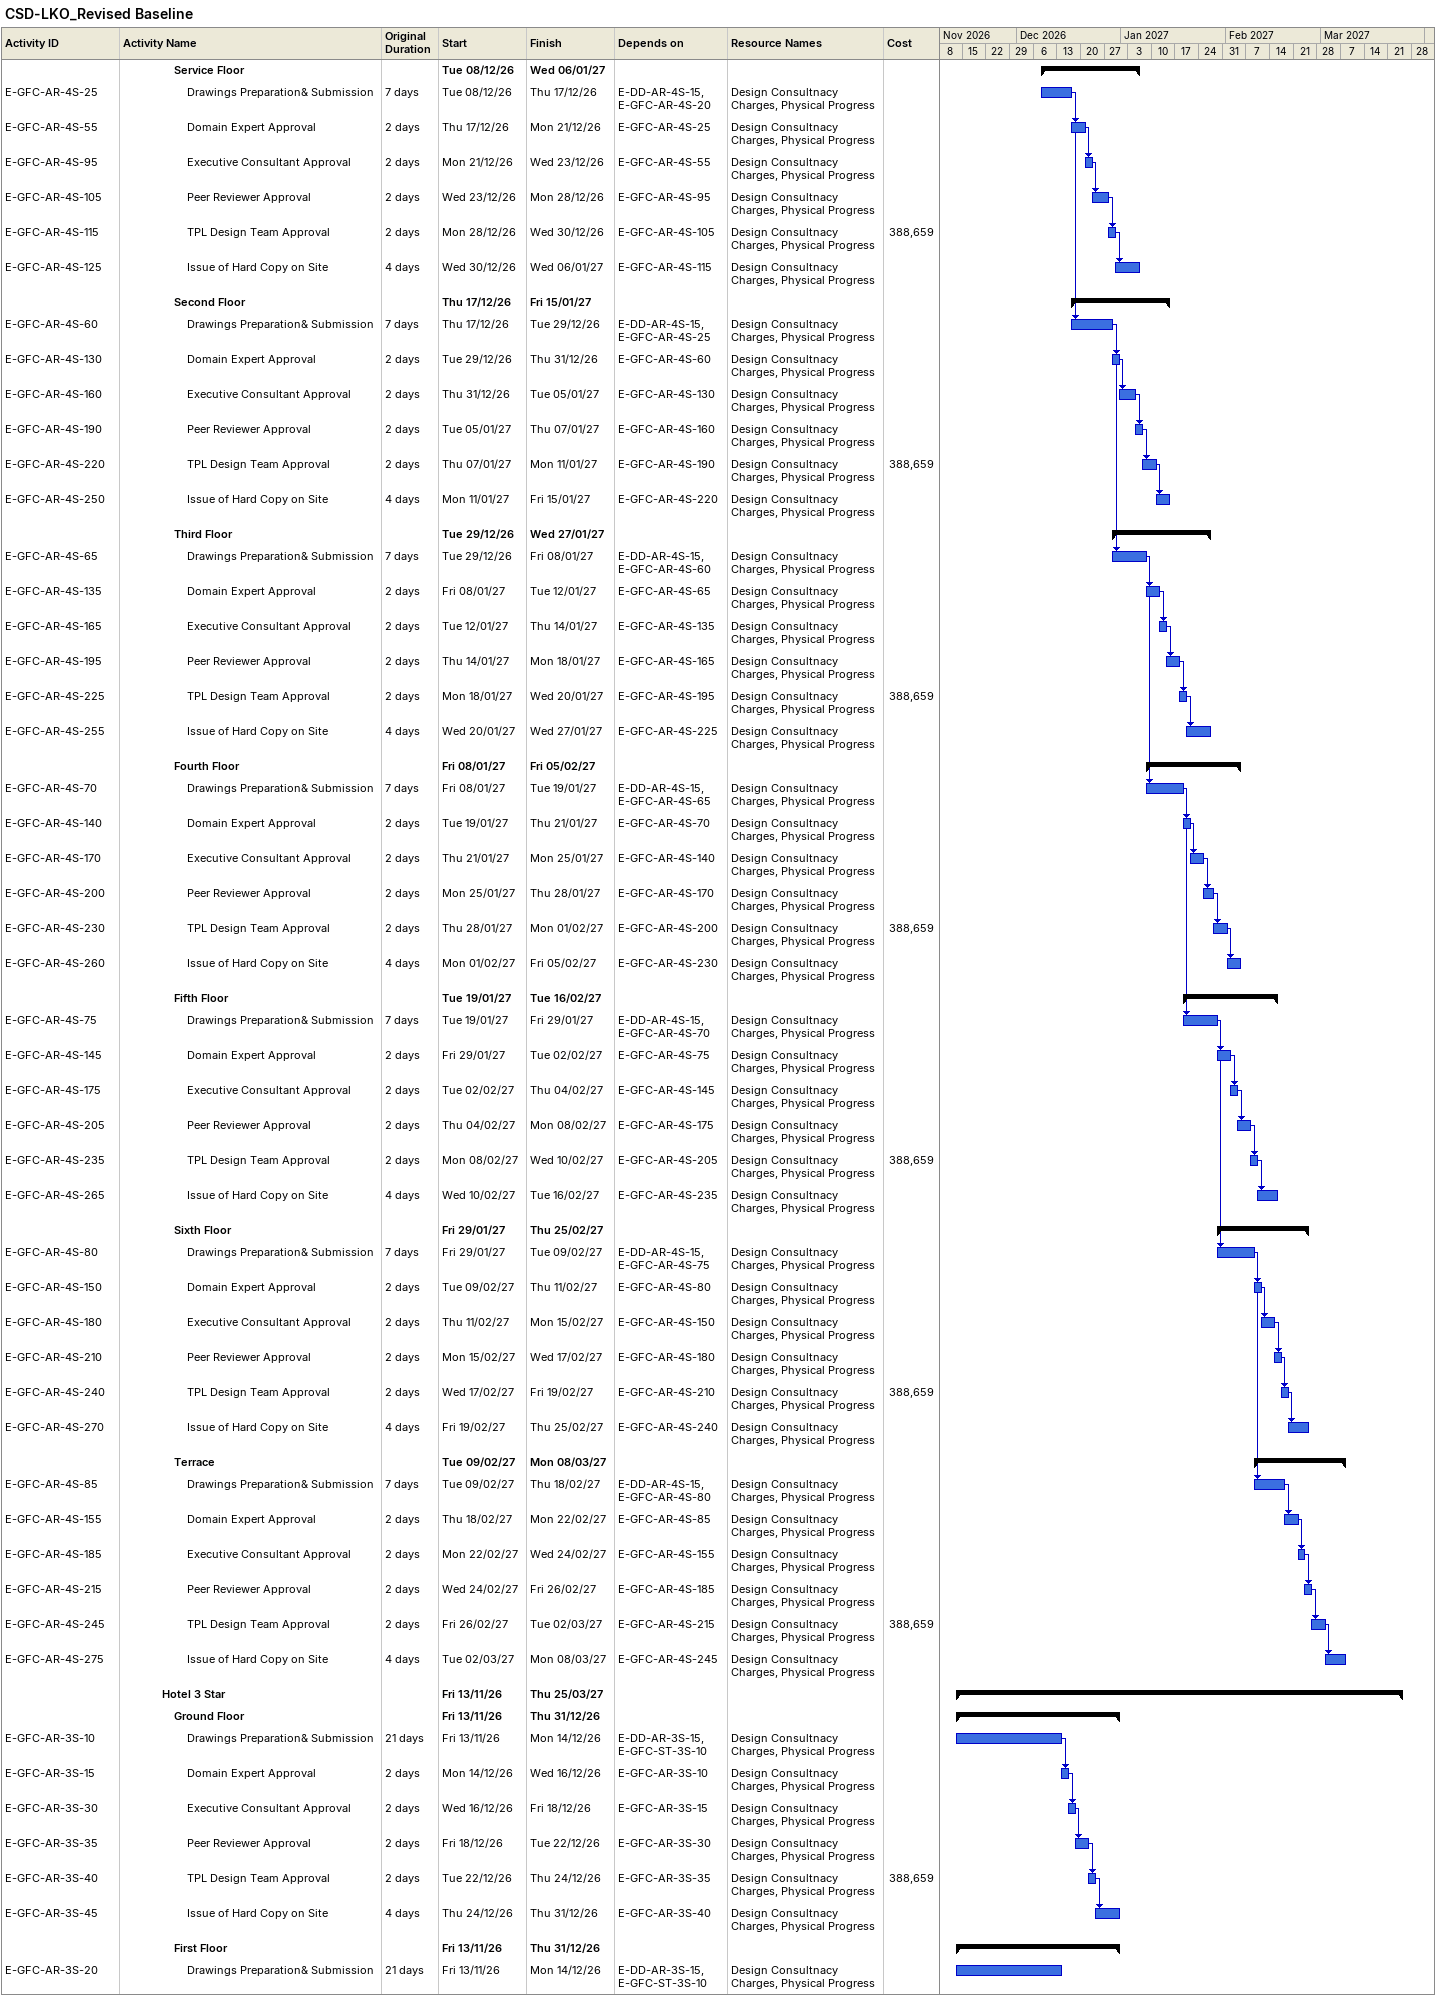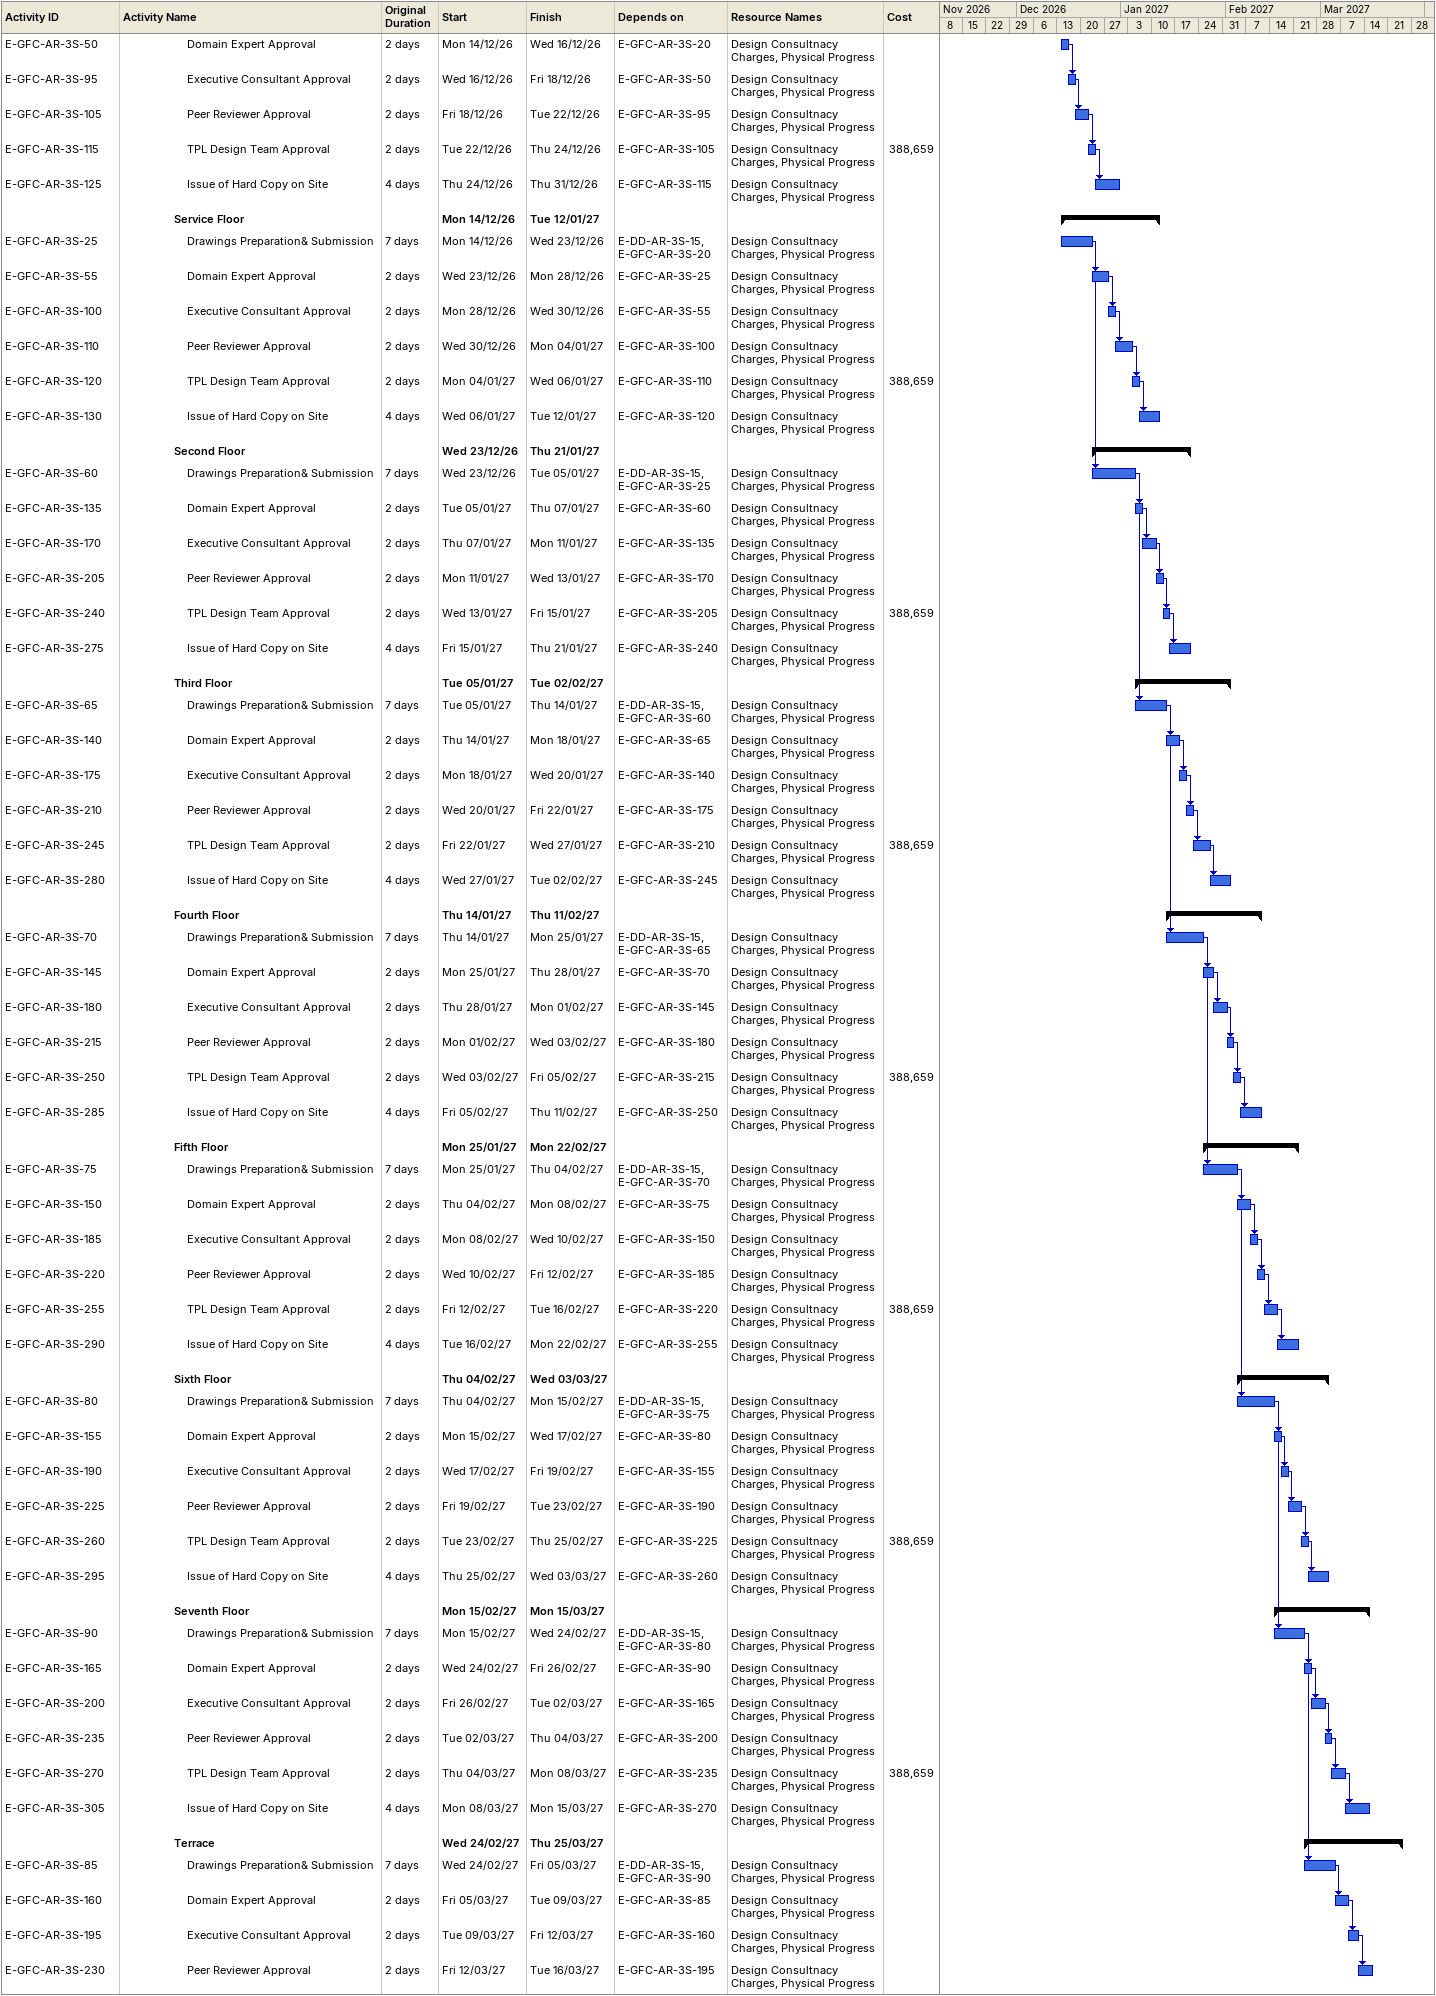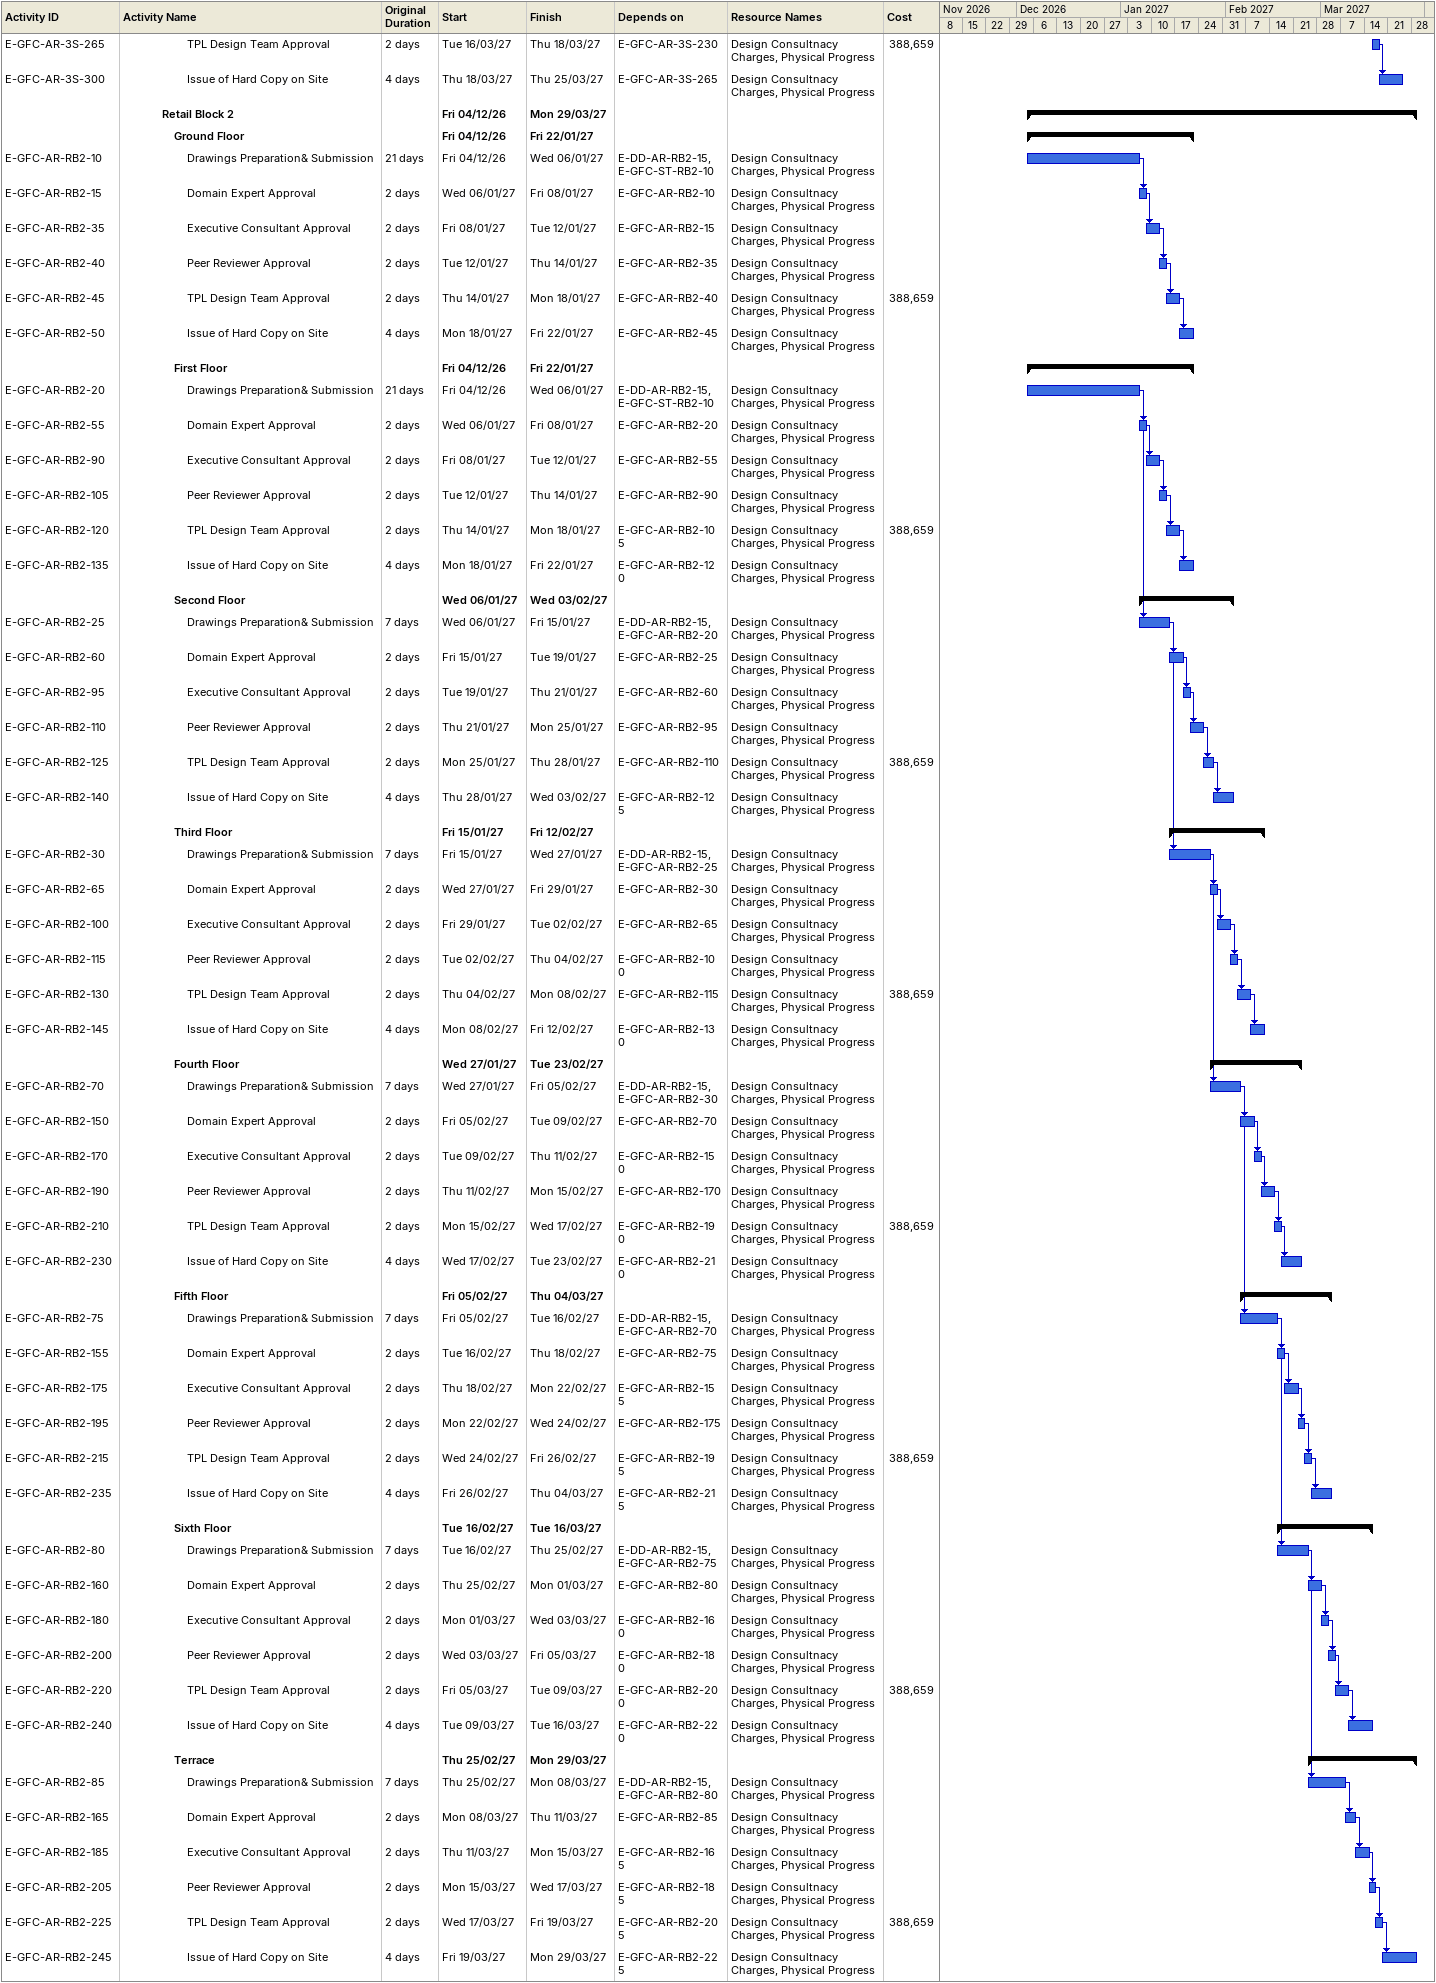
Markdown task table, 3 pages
CSD-LKO_Revised Baseline

| ID | Level | Task | Original duration | Start | Finish | Predecessors | Resources | Cost |
|---|---|---|---|---|---|---|---|---|
|  | 5 | **Service Floor** |  | 2026-12-08 | 2027-01-06 |  |  |  |
| E-GFC-AR-4S-25 | 6 | Drawings Preparation& Submission | 7d | 2026-12-08 | 2026-12-17 | E-DD-AR-4S-15, E-GFC-AR-4S-20 | Design Consultnacy Charges, Physical Progress |  |
| E-GFC-AR-4S-55 | 6 | Domain Expert Approval | 2d | 2026-12-17 | 2026-12-21 | E-GFC-AR-4S-25 | Design Consultnacy Charges, Physical Progress |  |
| E-GFC-AR-4S-95 | 6 | Executive Consultant Approval | 2d | 2026-12-21 | 2026-12-23 | E-GFC-AR-4S-55 | Design Consultnacy Charges, Physical Progress |  |
| E-GFC-AR-4S-105 | 6 | Peer Reviewer Approval | 2d | 2026-12-23 | 2026-12-28 | E-GFC-AR-4S-95 | Design Consultnacy Charges, Physical Progress |  |
| E-GFC-AR-4S-115 | 6 | TPL Design Team Approval | 2d | 2026-12-28 | 2026-12-30 | E-GFC-AR-4S-105 | Design Consultnacy Charges, Physical Progress | 388659 |
| E-GFC-AR-4S-125 | 6 | Issue of Hard Copy on Site | 4d | 2026-12-30 | 2027-01-06 | E-GFC-AR-4S-115 | Design Consultnacy Charges, Physical Progress |  |
|  | 5 | **Second Floor** |  | 2026-12-17 | 2027-01-15 |  |  |  |
| E-GFC-AR-4S-60 | 6 | Drawings Preparation& Submission | 7d | 2026-12-17 | 2026-12-29 | E-DD-AR-4S-15, E-GFC-AR-4S-25 | Design Consultnacy Charges, Physical Progress |  |
| E-GFC-AR-4S-130 | 6 | Domain Expert Approval | 2d | 2026-12-29 | 2026-12-31 | E-GFC-AR-4S-60 | Design Consultnacy Charges, Physical Progress |  |
| E-GFC-AR-4S-160 | 6 | Executive Consultant Approval | 2d | 2026-12-31 | 2027-01-05 | E-GFC-AR-4S-130 | Design Consultnacy Charges, Physical Progress |  |
| E-GFC-AR-4S-190 | 6 | Peer Reviewer Approval | 2d | 2027-01-05 | 2027-01-07 | E-GFC-AR-4S-160 | Design Consultnacy Charges, Physical Progress |  |
| E-GFC-AR-4S-220 | 6 | TPL Design Team Approval | 2d | 2027-01-07 | 2027-01-11 | E-GFC-AR-4S-190 | Design Consultnacy Charges, Physical Progress | 388659 |
| E-GFC-AR-4S-250 | 6 | Issue of Hard Copy on Site | 4d | 2027-01-11 | 2027-01-15 | E-GFC-AR-4S-220 | Design Consultnacy Charges, Physical Progress |  |
|  | 5 | **Third Floor** |  | 2026-12-29 | 2027-01-27 |  |  |  |
| E-GFC-AR-4S-65 | 6 | Drawings Preparation& Submission | 7d | 2026-12-29 | 2027-01-08 | E-DD-AR-4S-15, E-GFC-AR-4S-60 | Design Consultnacy Charges, Physical Progress |  |
| E-GFC-AR-4S-135 | 6 | Domain Expert Approval | 2d | 2027-01-08 | 2027-01-12 | E-GFC-AR-4S-65 | Design Consultnacy Charges, Physical Progress |  |
| E-GFC-AR-4S-165 | 6 | Executive Consultant Approval | 2d | 2027-01-12 | 2027-01-14 | E-GFC-AR-4S-135 | Design Consultnacy Charges, Physical Progress |  |
| E-GFC-AR-4S-195 | 6 | Peer Reviewer Approval | 2d | 2027-01-14 | 2027-01-18 | E-GFC-AR-4S-165 | Design Consultnacy Charges, Physical Progress |  |
| E-GFC-AR-4S-225 | 6 | TPL Design Team Approval | 2d | 2027-01-18 | 2027-01-20 | E-GFC-AR-4S-195 | Design Consultnacy Charges, Physical Progress | 388659 |
| E-GFC-AR-4S-255 | 6 | Issue of Hard Copy on Site | 4d | 2027-01-20 | 2027-01-27 | E-GFC-AR-4S-225 | Design Consultnacy Charges, Physical Progress |  |
|  | 5 | **Fourth Floor** |  | 2027-01-08 | 2027-02-05 |  |  |  |
| E-GFC-AR-4S-70 | 6 | Drawings Preparation& Submission | 7d | 2027-01-08 | 2027-01-19 | E-DD-AR-4S-15, E-GFC-AR-4S-65 | Design Consultnacy Charges, Physical Progress |  |
| E-GFC-AR-4S-140 | 6 | Domain Expert Approval | 2d | 2027-01-19 | 2027-01-21 | E-GFC-AR-4S-70 | Design Consultnacy Charges, Physical Progress |  |
| E-GFC-AR-4S-170 | 6 | Executive Consultant Approval | 2d | 2027-01-21 | 2027-01-25 | E-GFC-AR-4S-140 | Design Consultnacy Charges, Physical Progress |  |
| E-GFC-AR-4S-200 | 6 | Peer Reviewer Approval | 2d | 2027-01-25 | 2027-01-28 | E-GFC-AR-4S-170 | Design Consultnacy Charges, Physical Progress |  |
| E-GFC-AR-4S-230 | 6 | TPL Design Team Approval | 2d | 2027-01-28 | 2027-02-01 | E-GFC-AR-4S-200 | Design Consultnacy Charges, Physical Progress | 388659 |
| E-GFC-AR-4S-260 | 6 | Issue of Hard Copy on Site | 4d | 2027-02-01 | 2027-02-05 | E-GFC-AR-4S-230 | Design Consultnacy Charges, Physical Progress |  |
|  | 5 | **Fifth Floor** |  | 2027-01-19 | 2027-02-16 |  |  |  |
| E-GFC-AR-4S-75 | 6 | Drawings Preparation& Submission | 7d | 2027-01-19 | 2027-01-29 | E-DD-AR-4S-15, E-GFC-AR-4S-70 | Design Consultnacy Charges, Physical Progress |  |
| E-GFC-AR-4S-145 | 6 | Domain Expert Approval | 2d | 2027-01-29 | 2027-02-02 | E-GFC-AR-4S-75 | Design Consultnacy Charges, Physical Progress |  |
| E-GFC-AR-4S-175 | 6 | Executive Consultant Approval | 2d | 2027-02-02 | 2027-02-04 | E-GFC-AR-4S-145 | Design Consultnacy Charges, Physical Progress |  |
| E-GFC-AR-4S-205 | 6 | Peer Reviewer Approval | 2d | 2027-02-04 | 2027-02-08 | E-GFC-AR-4S-175 | Design Consultnacy Charges, Physical Progress |  |
| E-GFC-AR-4S-235 | 6 | TPL Design Team Approval | 2d | 2027-02-08 | 2027-02-10 | E-GFC-AR-4S-205 | Design Consultnacy Charges, Physical Progress | 388659 |
| E-GFC-AR-4S-265 | 6 | Issue of Hard Copy on Site | 4d | 2027-02-10 | 2027-02-16 | E-GFC-AR-4S-235 | Design Consultnacy Charges, Physical Progress |  |
|  | 5 | **Sixth Floor** |  | 2027-01-29 | 2027-02-25 |  |  |  |
| E-GFC-AR-4S-80 | 6 | Drawings Preparation& Submission | 7d | 2027-01-29 | 2027-02-09 | E-DD-AR-4S-15, E-GFC-AR-4S-75 | Design Consultnacy Charges, Physical Progress |  |
| E-GFC-AR-4S-150 | 6 | Domain Expert Approval | 2d | 2027-02-09 | 2027-02-11 | E-GFC-AR-4S-80 | Design Consultnacy Charges, Physical Progress |  |
| E-GFC-AR-4S-180 | 6 | Executive Consultant Approval | 2d | 2027-02-11 | 2027-02-15 | E-GFC-AR-4S-150 | Design Consultnacy Charges, Physical Progress |  |
| E-GFC-AR-4S-210 | 6 | Peer Reviewer Approval | 2d | 2027-02-15 | 2027-02-17 | E-GFC-AR-4S-180 | Design Consultnacy Charges, Physical Progress |  |
| E-GFC-AR-4S-240 | 6 | TPL Design Team Approval | 2d | 2027-02-17 | 2027-02-19 | E-GFC-AR-4S-210 | Design Consultnacy Charges, Physical Progress | 388659 |
| E-GFC-AR-4S-270 | 6 | Issue of Hard Copy on Site | 4d | 2027-02-19 | 2027-02-25 | E-GFC-AR-4S-240 | Design Consultnacy Charges, Physical Progress |  |
|  | 5 | **Terrace** |  | 2027-02-09 | 2027-03-08 |  |  |  |
| E-GFC-AR-4S-85 | 6 | Drawings Preparation& Submission | 7d | 2027-02-09 | 2027-02-18 | E-DD-AR-4S-15, E-GFC-AR-4S-80 | Design Consultnacy Charges, Physical Progress |  |
| E-GFC-AR-4S-155 | 6 | Domain Expert Approval | 2d | 2027-02-18 | 2027-02-22 | E-GFC-AR-4S-85 | Design Consultnacy Charges, Physical Progress |  |
| E-GFC-AR-4S-185 | 6 | Executive Consultant Approval | 2d | 2027-02-22 | 2027-02-24 | E-GFC-AR-4S-155 | Design Consultnacy Charges, Physical Progress |  |
| E-GFC-AR-4S-215 | 6 | Peer Reviewer Approval | 2d | 2027-02-24 | 2027-02-26 | E-GFC-AR-4S-185 | Design Consultnacy Charges, Physical Progress |  |
| E-GFC-AR-4S-245 | 6 | TPL Design Team Approval | 2d | 2027-02-26 | 2027-03-02 | E-GFC-AR-4S-215 | Design Consultnacy Charges, Physical Progress | 388659 |
| E-GFC-AR-4S-275 | 6 | Issue of Hard Copy on Site | 4d | 2027-03-02 | 2027-03-08 | E-GFC-AR-4S-245 | Design Consultnacy Charges, Physical Progress |  |
|  | 4 | **Hotel 3 Star** |  | 2026-11-13 | 2027-03-25 |  |  |  |
|  | 5 | **Ground Floor** |  | 2026-11-13 | 2026-12-31 |  |  |  |
| E-GFC-AR-3S-10 | 6 | Drawings Preparation& Submission | 21d | 2026-11-13 | 2026-12-14 | E-DD-AR-3S-15, E-GFC-ST-3S-10 | Design Consultnacy Charges, Physical Progress |  |
| E-GFC-AR-3S-15 | 6 | Domain Expert Approval | 2d | 2026-12-14 | 2026-12-16 | E-GFC-AR-3S-10 | Design Consultnacy Charges, Physical Progress |  |
| E-GFC-AR-3S-30 | 6 | Executive Consultant Approval | 2d | 2026-12-16 | 2026-12-18 | E-GFC-AR-3S-15 | Design Consultnacy Charges, Physical Progress |  |
| E-GFC-AR-3S-35 | 6 | Peer Reviewer Approval | 2d | 2026-12-18 | 2026-12-22 | E-GFC-AR-3S-30 | Design Consultnacy Charges, Physical Progress |  |
| E-GFC-AR-3S-40 | 6 | TPL Design Team Approval | 2d | 2026-12-22 | 2026-12-24 | E-GFC-AR-3S-35 | Design Consultnacy Charges, Physical Progress | 388659 |
| E-GFC-AR-3S-45 | 6 | Issue of Hard Copy on Site | 4d | 2026-12-24 | 2026-12-31 | E-GFC-AR-3S-40 | Design Consultnacy Charges, Physical Progress |  |
|  | 5 | **First Floor** |  | 2026-11-13 | 2026-12-31 |  |  |  |
| E-GFC-AR-3S-20 | 6 | Drawings Preparation& Submission | 21d | 2026-11-13 | 2026-12-14 | E-DD-AR-3S-15, E-GFC-ST-3S-10 | Design Consultnacy Charges, Physical Progress |  |
| E-GFC-AR-3S-50 | 6 | Domain Expert Approval | 2d | 2026-12-14 | 2026-12-16 | E-GFC-AR-3S-20 | Design Consultnacy Charges, Physical Progress |  |
| E-GFC-AR-3S-95 | 6 | Executive Consultant Approval | 2d | 2026-12-16 | 2026-12-18 | E-GFC-AR-3S-50 | Design Consultnacy Charges, Physical Progress |  |
| E-GFC-AR-3S-105 | 6 | Peer Reviewer Approval | 2d | 2026-12-18 | 2026-12-22 | E-GFC-AR-3S-95 | Design Consultnacy Charges, Physical Progress |  |
| E-GFC-AR-3S-115 | 6 | TPL Design Team Approval | 2d | 2026-12-22 | 2026-12-24 | E-GFC-AR-3S-105 | Design Consultnacy Charges, Physical Progress | 388659 |
| E-GFC-AR-3S-125 | 6 | Issue of Hard Copy on Site | 4d | 2026-12-24 | 2026-12-31 | E-GFC-AR-3S-115 | Design Consultnacy Charges, Physical Progress |  |
|  | 5 | **Service Floor** |  | 2026-12-14 | 2027-01-12 |  |  |  |
| E-GFC-AR-3S-25 | 6 | Drawings Preparation& Submission | 7d | 2026-12-14 | 2026-12-23 | E-DD-AR-3S-15, E-GFC-AR-3S-20 | Design Consultnacy Charges, Physical Progress |  |
| E-GFC-AR-3S-55 | 6 | Domain Expert Approval | 2d | 2026-12-23 | 2026-12-28 | E-GFC-AR-3S-25 | Design Consultnacy Charges, Physical Progress |  |
| E-GFC-AR-3S-100 | 6 | Executive Consultant Approval | 2d | 2026-12-28 | 2026-12-30 | E-GFC-AR-3S-55 | Design Consultnacy Charges, Physical Progress |  |
| E-GFC-AR-3S-110 | 6 | Peer Reviewer Approval | 2d | 2026-12-30 | 2027-01-04 | E-GFC-AR-3S-100 | Design Consultnacy Charges, Physical Progress |  |
| E-GFC-AR-3S-120 | 6 | TPL Design Team Approval | 2d | 2027-01-04 | 2027-01-06 | E-GFC-AR-3S-110 | Design Consultnacy Charges, Physical Progress | 388659 |
| E-GFC-AR-3S-130 | 6 | Issue of Hard Copy on Site | 4d | 2027-01-06 | 2027-01-12 | E-GFC-AR-3S-120 | Design Consultnacy Charges, Physical Progress |  |
|  | 5 | **Second Floor** |  | 2026-12-23 | 2027-01-21 |  |  |  |
| E-GFC-AR-3S-60 | 6 | Drawings Preparation& Submission | 7d | 2026-12-23 | 2027-01-05 | E-DD-AR-3S-15, E-GFC-AR-3S-25 | Design Consultnacy Charges, Physical Progress |  |
| E-GFC-AR-3S-135 | 6 | Domain Expert Approval | 2d | 2027-01-05 | 2027-01-07 | E-GFC-AR-3S-60 | Design Consultnacy Charges, Physical Progress |  |
| E-GFC-AR-3S-170 | 6 | Executive Consultant Approval | 2d | 2027-01-07 | 2027-01-11 | E-GFC-AR-3S-135 | Design Consultnacy Charges, Physical Progress |  |
| E-GFC-AR-3S-205 | 6 | Peer Reviewer Approval | 2d | 2027-01-11 | 2027-01-13 | E-GFC-AR-3S-170 | Design Consultnacy Charges, Physical Progress |  |
| E-GFC-AR-3S-240 | 6 | TPL Design Team Approval | 2d | 2027-01-13 | 2027-01-15 | E-GFC-AR-3S-205 | Design Consultnacy Charges, Physical Progress | 388659 |
| E-GFC-AR-3S-275 | 6 | Issue of Hard Copy on Site | 4d | 2027-01-15 | 2027-01-21 | E-GFC-AR-3S-240 | Design Consultnacy Charges, Physical Progress |  |
|  | 5 | **Third Floor** |  | 2027-01-05 | 2027-02-02 |  |  |  |
| E-GFC-AR-3S-65 | 6 | Drawings Preparation& Submission | 7d | 2027-01-05 | 2027-01-14 | E-DD-AR-3S-15, E-GFC-AR-3S-60 | Design Consultnacy Charges, Physical Progress |  |
| E-GFC-AR-3S-140 | 6 | Domain Expert Approval | 2d | 2027-01-14 | 2027-01-18 | E-GFC-AR-3S-65 | Design Consultnacy Charges, Physical Progress |  |
| E-GFC-AR-3S-175 | 6 | Executive Consultant Approval | 2d | 2027-01-18 | 2027-01-20 | E-GFC-AR-3S-140 | Design Consultnacy Charges, Physical Progress |  |
| E-GFC-AR-3S-210 | 6 | Peer Reviewer Approval | 2d | 2027-01-20 | 2027-01-22 | E-GFC-AR-3S-175 | Design Consultnacy Charges, Physical Progress |  |
| E-GFC-AR-3S-245 | 6 | TPL Design Team Approval | 2d | 2027-01-22 | 2027-01-27 | E-GFC-AR-3S-210 | Design Consultnacy Charges, Physical Progress | 388659 |
| E-GFC-AR-3S-280 | 6 | Issue of Hard Copy on Site | 4d | 2027-01-27 | 2027-02-02 | E-GFC-AR-3S-245 | Design Consultnacy Charges, Physical Progress |  |
|  | 5 | **Fourth Floor** |  | 2027-01-14 | 2027-02-11 |  |  |  |
| E-GFC-AR-3S-70 | 6 | Drawings Preparation& Submission | 7d | 2027-01-14 | 2027-01-25 | E-DD-AR-3S-15, E-GFC-AR-3S-65 | Design Consultnacy Charges, Physical Progress |  |
| E-GFC-AR-3S-145 | 6 | Domain Expert Approval | 2d | 2027-01-25 | 2027-01-28 | E-GFC-AR-3S-70 | Design Consultnacy Charges, Physical Progress |  |
| E-GFC-AR-3S-180 | 6 | Executive Consultant Approval | 2d | 2027-01-28 | 2027-02-01 | E-GFC-AR-3S-145 | Design Consultnacy Charges, Physical Progress |  |
| E-GFC-AR-3S-215 | 6 | Peer Reviewer Approval | 2d | 2027-02-01 | 2027-02-03 | E-GFC-AR-3S-180 | Design Consultnacy Charges, Physical Progress |  |
| E-GFC-AR-3S-250 | 6 | TPL Design Team Approval | 2d | 2027-02-03 | 2027-02-05 | E-GFC-AR-3S-215 | Design Consultnacy Charges, Physical Progress | 388659 |
| E-GFC-AR-3S-285 | 6 | Issue of Hard Copy on Site | 4d | 2027-02-05 | 2027-02-11 | E-GFC-AR-3S-250 | Design Consultnacy Charges, Physical Progress |  |
|  | 5 | **Fifth Floor** |  | 2027-01-25 | 2027-02-22 |  |  |  |
| E-GFC-AR-3S-75 | 6 | Drawings Preparation& Submission | 7d | 2027-01-25 | 2027-02-04 | E-DD-AR-3S-15, E-GFC-AR-3S-70 | Design Consultnacy Charges, Physical Progress |  |
| E-GFC-AR-3S-150 | 6 | Domain Expert Approval | 2d | 2027-02-04 | 2027-02-08 | E-GFC-AR-3S-75 | Design Consultnacy Charges, Physical Progress |  |
| E-GFC-AR-3S-185 | 6 | Executive Consultant Approval | 2d | 2027-02-08 | 2027-02-10 | E-GFC-AR-3S-150 | Design Consultnacy Charges, Physical Progress |  |
| E-GFC-AR-3S-220 | 6 | Peer Reviewer Approval | 2d | 2027-02-10 | 2027-02-12 | E-GFC-AR-3S-185 | Design Consultnacy Charges, Physical Progress |  |
| E-GFC-AR-3S-255 | 6 | TPL Design Team Approval | 2d | 2027-02-12 | 2027-02-16 | E-GFC-AR-3S-220 | Design Consultnacy Charges, Physical Progress | 388659 |
| E-GFC-AR-3S-290 | 6 | Issue of Hard Copy on Site | 4d | 2027-02-16 | 2027-02-22 | E-GFC-AR-3S-255 | Design Consultnacy Charges, Physical Progress |  |
|  | 5 | **Sixth Floor** |  | 2027-02-04 | 2027-03-03 |  |  |  |
| E-GFC-AR-3S-80 | 6 | Drawings Preparation& Submission | 7d | 2027-02-04 | 2027-02-15 | E-DD-AR-3S-15, E-GFC-AR-3S-75 | Design Consultnacy Charges, Physical Progress |  |
| E-GFC-AR-3S-155 | 6 | Domain Expert Approval | 2d | 2027-02-15 | 2027-02-17 | E-GFC-AR-3S-80 | Design Consultnacy Charges, Physical Progress |  |
| E-GFC-AR-3S-190 | 6 | Executive Consultant Approval | 2d | 2027-02-17 | 2027-02-19 | E-GFC-AR-3S-155 | Design Consultnacy Charges, Physical Progress |  |
| E-GFC-AR-3S-225 | 6 | Peer Reviewer Approval | 2d | 2027-02-19 | 2027-02-23 | E-GFC-AR-3S-190 | Design Consultnacy Charges, Physical Progress |  |
| E-GFC-AR-3S-260 | 6 | TPL Design Team Approval | 2d | 2027-02-23 | 2027-02-25 | E-GFC-AR-3S-225 | Design Consultnacy Charges, Physical Progress | 388659 |
| E-GFC-AR-3S-295 | 6 | Issue of Hard Copy on Site | 4d | 2027-02-25 | 2027-03-03 | E-GFC-AR-3S-260 | Design Consultnacy Charges, Physical Progress |  |
|  | 5 | **Seventh Floor** |  | 2027-02-15 | 2027-03-15 |  |  |  |
| E-GFC-AR-3S-90 | 6 | Drawings Preparation& Submission | 7d | 2027-02-15 | 2027-02-24 | E-DD-AR-3S-15, E-GFC-AR-3S-80 | Design Consultnacy Charges, Physical Progress |  |
| E-GFC-AR-3S-165 | 6 | Domain Expert Approval | 2d | 2027-02-24 | 2027-02-26 | E-GFC-AR-3S-90 | Design Consultnacy Charges, Physical Progress |  |
| E-GFC-AR-3S-200 | 6 | Executive Consultant Approval | 2d | 2027-02-26 | 2027-03-02 | E-GFC-AR-3S-165 | Design Consultnacy Charges, Physical Progress |  |
| E-GFC-AR-3S-235 | 6 | Peer Reviewer Approval | 2d | 2027-03-02 | 2027-03-04 | E-GFC-AR-3S-200 | Design Consultnacy Charges, Physical Progress |  |
| E-GFC-AR-3S-270 | 6 | TPL Design Team Approval | 2d | 2027-03-04 | 2027-03-08 | E-GFC-AR-3S-235 | Design Consultnacy Charges, Physical Progress | 388659 |
| E-GFC-AR-3S-305 | 6 | Issue of Hard Copy on Site | 4d | 2027-03-08 | 2027-03-15 | E-GFC-AR-3S-270 | Design Consultnacy Charges, Physical Progress |  |
|  | 5 | **Terrace** |  | 2027-02-24 | 2027-03-25 |  |  |  |
| E-GFC-AR-3S-85 | 6 | Drawings Preparation& Submission | 7d | 2027-02-24 | 2027-03-05 | E-DD-AR-3S-15, E-GFC-AR-3S-90 | Design Consultnacy Charges, Physical Progress |  |
| E-GFC-AR-3S-160 | 6 | Domain Expert Approval | 2d | 2027-03-05 | 2027-03-09 | E-GFC-AR-3S-85 | Design Consultnacy Charges, Physical Progress |  |
| E-GFC-AR-3S-195 | 6 | Executive Consultant Approval | 2d | 2027-03-09 | 2027-03-12 | E-GFC-AR-3S-160 | Design Consultnacy Charges, Physical Progress |  |
| E-GFC-AR-3S-230 | 6 | Peer Reviewer Approval | 2d | 2027-03-12 | 2027-03-16 | E-GFC-AR-3S-195 | Design Consultnacy Charges, Physical Progress |  |
| E-GFC-AR-3S-265 | 6 | TPL Design Team Approval | 2d | 2027-03-16 | 2027-03-18 | E-GFC-AR-3S-230 | Design Consultnacy Charges, Physical Progress | 388659 |
| E-GFC-AR-3S-300 | 6 | Issue of Hard Copy on Site | 4d | 2027-03-18 | 2027-03-25 | E-GFC-AR-3S-265 | Design Consultnacy Charges, Physical Progress |  |
|  | 4 | **Retail Block 2** |  | 2026-12-04 | 2027-03-29 |  |  |  |
|  | 5 | **Ground Floor** |  | 2026-12-04 | 2027-01-22 |  |  |  |
| E-GFC-AR-RB2-10 | 6 | Drawings Preparation& Submission | 21d | 2026-12-04 | 2027-01-06 | E-DD-AR-RB2-15, E-GFC-ST-RB2-10 | Design Consultnacy Charges, Physical Progress |  |
| E-GFC-AR-RB2-15 | 6 | Domain Expert Approval | 2d | 2027-01-06 | 2027-01-08 | E-GFC-AR-RB2-10 | Design Consultnacy Charges, Physical Progress |  |
| E-GFC-AR-RB2-35 | 6 | Executive Consultant Approval | 2d | 2027-01-08 | 2027-01-12 | E-GFC-AR-RB2-15 | Design Consultnacy Charges, Physical Progress |  |
| E-GFC-AR-RB2-40 | 6 | Peer Reviewer Approval | 2d | 2027-01-12 | 2027-01-14 | E-GFC-AR-RB2-35 | Design Consultnacy Charges, Physical Progress |  |
| E-GFC-AR-RB2-45 | 6 | TPL Design Team Approval | 2d | 2027-01-14 | 2027-01-18 | E-GFC-AR-RB2-40 | Design Consultnacy Charges, Physical Progress | 388659 |
| E-GFC-AR-RB2-50 | 6 | Issue of Hard Copy on Site | 4d | 2027-01-18 | 2027-01-22 | E-GFC-AR-RB2-45 | Design Consultnacy Charges, Physical Progress |  |
|  | 5 | **First Floor** |  | 2026-12-04 | 2027-01-22 |  |  |  |
| E-GFC-AR-RB2-20 | 6 | Drawings Preparation& Submission | 21d | 2026-12-04 | 2027-01-06 | E-DD-AR-RB2-15, E-GFC-ST-RB2-10 | Design Consultnacy Charges, Physical Progress |  |
| E-GFC-AR-RB2-55 | 6 | Domain Expert Approval | 2d | 2027-01-06 | 2027-01-08 | E-GFC-AR-RB2-20 | Design Consultnacy Charges, Physical Progress |  |
| E-GFC-AR-RB2-90 | 6 | Executive Consultant Approval | 2d | 2027-01-08 | 2027-01-12 | E-GFC-AR-RB2-55 | Design Consultnacy Charges, Physical Progress |  |
| E-GFC-AR-RB2-105 | 6 | Peer Reviewer Approval | 2d | 2027-01-12 | 2027-01-14 | E-GFC-AR-RB2-90 | Design Consultnacy Charges, Physical Progress |  |
| E-GFC-AR-RB2-120 | 6 | TPL Design Team Approval | 2d | 2027-01-14 | 2027-01-18 | E-GFC-AR-RB2-105 | Design Consultnacy Charges, Physical Progress | 388659 |
| E-GFC-AR-RB2-135 | 6 | Issue of Hard Copy on Site | 4d | 2027-01-18 | 2027-01-22 | E-GFC-AR-RB2-120 | Design Consultnacy Charges, Physical Progress |  |
|  | 5 | **Second Floor** |  | 2027-01-06 | 2027-02-03 |  |  |  |
| E-GFC-AR-RB2-25 | 6 | Drawings Preparation& Submission | 7d | 2027-01-06 | 2027-01-15 | E-DD-AR-RB2-15, E-GFC-AR-RB2-20 | Design Consultnacy Charges, Physical Progress |  |
| E-GFC-AR-RB2-60 | 6 | Domain Expert Approval | 2d | 2027-01-15 | 2027-01-19 | E-GFC-AR-RB2-25 | Design Consultnacy Charges, Physical Progress |  |
| E-GFC-AR-RB2-95 | 6 | Executive Consultant Approval | 2d | 2027-01-19 | 2027-01-21 | E-GFC-AR-RB2-60 | Design Consultnacy Charges, Physical Progress |  |
| E-GFC-AR-RB2-110 | 6 | Peer Reviewer Approval | 2d | 2027-01-21 | 2027-01-25 | E-GFC-AR-RB2-95 | Design Consultnacy Charges, Physical Progress |  |
| E-GFC-AR-RB2-125 | 6 | TPL Design Team Approval | 2d | 2027-01-25 | 2027-01-28 | E-GFC-AR-RB2-110 | Design Consultnacy Charges, Physical Progress | 388659 |
| E-GFC-AR-RB2-140 | 6 | Issue of Hard Copy on Site | 4d | 2027-01-28 | 2027-02-03 | E-GFC-AR-RB2-125 | Design Consultnacy Charges, Physical Progress |  |
|  | 5 | **Third Floor** |  | 2027-01-15 | 2027-02-12 |  |  |  |
| E-GFC-AR-RB2-30 | 6 | Drawings Preparation& Submission | 7d | 2027-01-15 | 2027-01-27 | E-DD-AR-RB2-15, E-GFC-AR-RB2-25 | Design Consultnacy Charges, Physical Progress |  |
| E-GFC-AR-RB2-65 | 6 | Domain Expert Approval | 2d | 2027-01-27 | 2027-01-29 | E-GFC-AR-RB2-30 | Design Consultnacy Charges, Physical Progress |  |
| E-GFC-AR-RB2-100 | 6 | Executive Consultant Approval | 2d | 2027-01-29 | 2027-02-02 | E-GFC-AR-RB2-65 | Design Consultnacy Charges, Physical Progress |  |
| E-GFC-AR-RB2-115 | 6 | Peer Reviewer Approval | 2d | 2027-02-02 | 2027-02-04 | E-GFC-AR-RB2-100 | Design Consultnacy Charges, Physical Progress |  |
| E-GFC-AR-RB2-130 | 6 | TPL Design Team Approval | 2d | 2027-02-04 | 2027-02-08 | E-GFC-AR-RB2-115 | Design Consultnacy Charges, Physical Progress | 388659 |
| E-GFC-AR-RB2-145 | 6 | Issue of Hard Copy on Site | 4d | 2027-02-08 | 2027-02-12 | E-GFC-AR-RB2-130 | Design Consultnacy Charges, Physical Progress |  |
|  | 5 | **Fourth Floor** |  | 2027-01-27 | 2027-02-23 |  |  |  |
| E-GFC-AR-RB2-70 | 6 | Drawings Preparation& Submission | 7d | 2027-01-27 | 2027-02-05 | E-DD-AR-RB2-15, E-GFC-AR-RB2-30 | Design Consultnacy Charges, Physical Progress |  |
| E-GFC-AR-RB2-150 | 6 | Domain Expert Approval | 2d | 2027-02-05 | 2027-02-09 | E-GFC-AR-RB2-70 | Design Consultnacy Charges, Physical Progress |  |
| E-GFC-AR-RB2-170 | 6 | Executive Consultant Approval | 2d | 2027-02-09 | 2027-02-11 | E-GFC-AR-RB2-150 | Design Consultnacy Charges, Physical Progress |  |
| E-GFC-AR-RB2-190 | 6 | Peer Reviewer Approval | 2d | 2027-02-11 | 2027-02-15 | E-GFC-AR-RB2-170 | Design Consultnacy Charges, Physical Progress |  |
| E-GFC-AR-RB2-210 | 6 | TPL Design Team Approval | 2d | 2027-02-15 | 2027-02-17 | E-GFC-AR-RB2-190 | Design Consultnacy Charges, Physical Progress | 388659 |
| E-GFC-AR-RB2-230 | 6 | Issue of Hard Copy on Site | 4d | 2027-02-17 | 2027-02-23 | E-GFC-AR-RB2-210 | Design Consultnacy Charges, Physical Progress |  |
|  | 5 | **Fifth Floor** |  | 2027-02-05 | 2027-03-04 |  |  |  |
| E-GFC-AR-RB2-75 | 6 | Drawings Preparation& Submission | 7d | 2027-02-05 | 2027-02-16 | E-DD-AR-RB2-15, E-GFC-AR-RB2-70 | Design Consultnacy Charges, Physical Progress |  |
| E-GFC-AR-RB2-155 | 6 | Domain Expert Approval | 2d | 2027-02-16 | 2027-02-18 | E-GFC-AR-RB2-75 | Design Consultnacy Charges, Physical Progress |  |
| E-GFC-AR-RB2-175 | 6 | Executive Consultant Approval | 2d | 2027-02-18 | 2027-02-22 | E-GFC-AR-RB2-155 | Design Consultnacy Charges, Physical Progress |  |
| E-GFC-AR-RB2-195 | 6 | Peer Reviewer Approval | 2d | 2027-02-22 | 2027-02-24 | E-GFC-AR-RB2-175 | Design Consultnacy Charges, Physical Progress |  |
| E-GFC-AR-RB2-215 | 6 | TPL Design Team Approval | 2d | 2027-02-24 | 2027-02-26 | E-GFC-AR-RB2-195 | Design Consultnacy Charges, Physical Progress | 388659 |
| E-GFC-AR-RB2-235 | 6 | Issue of Hard Copy on Site | 4d | 2027-02-26 | 2027-03-04 | E-GFC-AR-RB2-215 | Design Consultnacy Charges, Physical Progress |  |
|  | 5 | **Sixth Floor** |  | 2027-02-16 | 2027-03-16 |  |  |  |
| E-GFC-AR-RB2-80 | 6 | Drawings Preparation& Submission | 7d | 2027-02-16 | 2027-02-25 | E-DD-AR-RB2-15, E-GFC-AR-RB2-75 | Design Consultnacy Charges, Physical Progress |  |
| E-GFC-AR-RB2-160 | 6 | Domain Expert Approval | 2d | 2027-02-25 | 2027-03-01 | E-GFC-AR-RB2-80 | Design Consultnacy Charges, Physical Progress |  |
| E-GFC-AR-RB2-180 | 6 | Executive Consultant Approval | 2d | 2027-03-01 | 2027-03-03 | E-GFC-AR-RB2-160 | Design Consultnacy Charges, Physical Progress |  |
| E-GFC-AR-RB2-200 | 6 | Peer Reviewer Approval | 2d | 2027-03-03 | 2027-03-05 | E-GFC-AR-RB2-180 | Design Consultnacy Charges, Physical Progress |  |
| E-GFC-AR-RB2-220 | 6 | TPL Design Team Approval | 2d | 2027-03-05 | 2027-03-09 | E-GFC-AR-RB2-200 | Design Consultnacy Charges, Physical Progress | 388659 |
| E-GFC-AR-RB2-240 | 6 | Issue of Hard Copy on Site | 4d | 2027-03-09 | 2027-03-16 | E-GFC-AR-RB2-220 | Design Consultnacy Charges, Physical Progress |  |
|  | 5 | **Terrace** |  | 2027-02-25 | 2027-03-29 |  |  |  |
| E-GFC-AR-RB2-85 | 6 | Drawings Preparation& Submission | 7d | 2027-02-25 | 2027-03-08 | E-DD-AR-RB2-15, E-GFC-AR-RB2-80 | Design Consultnacy Charges, Physical Progress |  |
| E-GFC-AR-RB2-165 | 6 | Domain Expert Approval | 2d | 2027-03-08 | 2027-03-11 | E-GFC-AR-RB2-85 | Design Consultnacy Charges, Physical Progress |  |
| E-GFC-AR-RB2-185 | 6 | Executive Consultant Approval | 2d | 2027-03-11 | 2027-03-15 | E-GFC-AR-RB2-165 | Design Consultnacy Charges, Physical Progress |  |
| E-GFC-AR-RB2-205 | 6 | Peer Reviewer Approval | 2d | 2027-03-15 | 2027-03-17 | E-GFC-AR-RB2-185 | Design Consultnacy Charges, Physical Progress |  |
| E-GFC-AR-RB2-225 | 6 | TPL Design Team Approval | 2d | 2027-03-17 | 2027-03-19 | E-GFC-AR-RB2-205 | Design Consultnacy Charges, Physical Progress | 388659 |
| E-GFC-AR-RB2-245 | 6 | Issue of Hard Copy on Site | 4d | 2027-03-19 | 2027-03-29 | E-GFC-AR-RB2-225 | Design Consultnacy Charges, Physical Progress |  |
